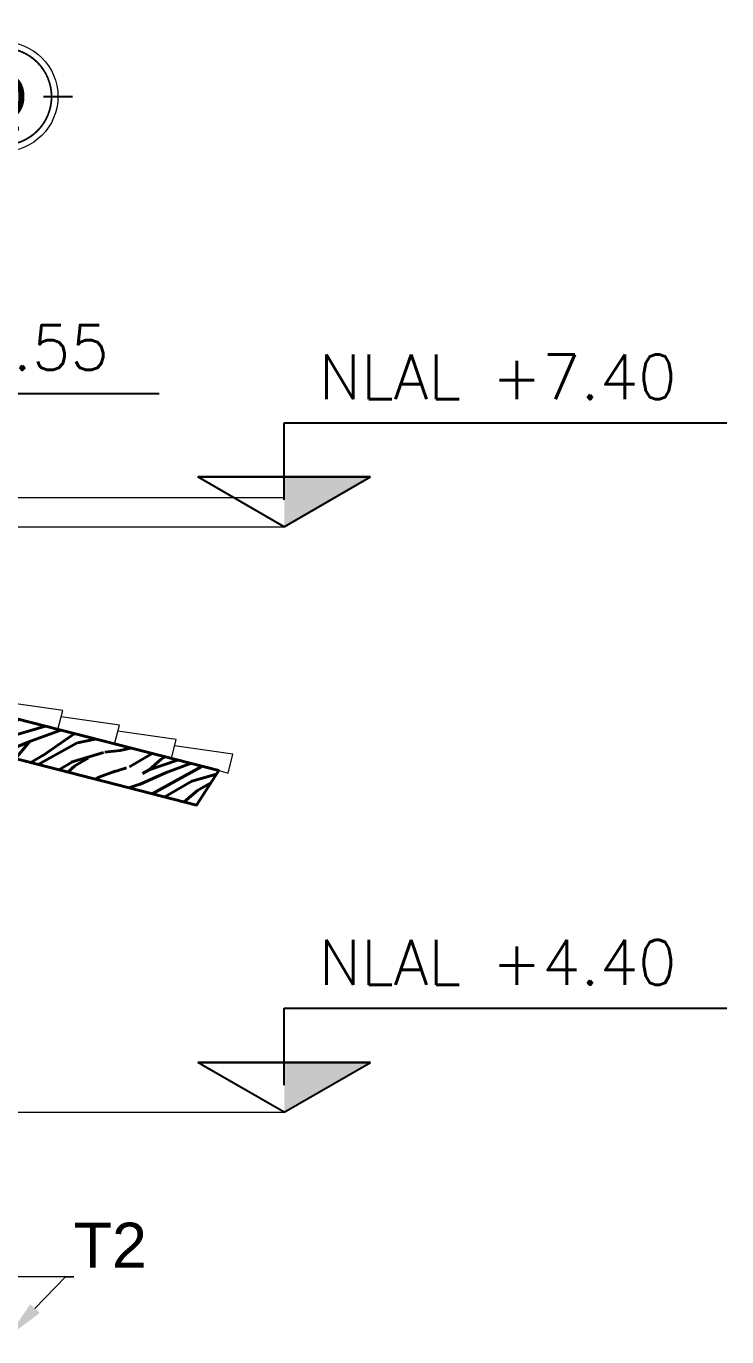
# Model space of a CAD drawing. Header units: metres. Extents: x 14 to 161, y 5 to 309.
# Drawn here: x 130.49 to 134.08, y 77.27 to 83.99 of the extents above; entities that cross this region are included whole.
import ezdxf
from ezdxf import colors
from ezdxf.entities.mleader import LeaderData, LeaderLine
from ezdxf.enums import TextEntityAlignment as Align
from ezdxf.math import Vec2, Vec3

# ---------------------------------------------------------------- set-up
doc = ezdxf.new("R2010")
doc.units = ezdxf.units.M
doc.linetypes.add('ACAD_ISO04W100', pattern=[30, 24, -3, 0, -3])
doc.linetypes.add('CENTRO2', pattern=[0.8999999999999999, 0.6, -0.1, 0.1, -0.1])
for name, color, linetype, lineweight in [('A-Acabados arquitectonicos', 254, 'Continuous', 20), ('E-Burbuja eje', 5, 'Continuous', 15), ('E-Ejes', 1, 'CENTRO2', 9), ('E-Textos', 3, 'Continuous', 15), ('E-Viga de Madera1', 3, 'ACAD_ISO04W100', 40)]:
    doc.layers.add(name, color=color, linetype=linetype, lineweight=lineweight)
doc.layers.add('E-Cotas', color=2, linetype='Continuous')
doc.styles.add('ARIAL', font='arial.ttf')
doc.styles.add('ASHADE', font='simplex.shx')
doc.styles.add('General', font='arial.ttf', dxfattribs={"height": 2.3})

# ---------------------------------------------------------------- blocks, each defined once
blk = doc.blocks.new('k-burb-colmn')
at = {"const_width": 0.00024}
for points in [[(0, 0.0054999999999996), (0, 0.0095)], [(0, 0.0054999999999996), (0, 0.0095)], [(-0.0054999999999994, -2e-16), (-0.0094999999999997, -2e-16)], [(-0.0054999999999994, -2e-16), (-0.0094999999999997, -2e-16)], [(0.0054999999999995, -2e-16), (0.0094999999999997, -2e-16)], [(0.0054999999999995, -2e-16), (0.0094999999999997, -2e-16)], [(0, -0.0054999999999996), (0, -0.0094999999999998)], [(0, -0.0054999999999996), (0, -0.0094999999999998)]]:
    blk.add_lwpolyline(points, dxfattribs=at)
blk.add_lwpolyline([(-0.0066250000000001, 0, 1), (0.0066250000000002, 0, 1)], format="xyb", close=True, dxfattribs=at)
blk.add_lwpolyline([(-0.0066250000000001, 0, 1), (0.0066250000000002, 0, 1)], format="xyb", close=True, dxfattribs=at)
at = {"linetype": 'Continuous'}
blk.add_circle((0, 0), 0.0075, dxfattribs=at)
blk.add_circle((0, 0), 0.0075, dxfattribs=at)
at = {"color": 2, "style": 'ARIAL'}
blk.add_attdef('NUM', text='', height=0.023, dxfattribs=at).set_placement((0.001240419271051646, 7.585550968140786e-05), align=Align.MIDDLE_CENTER)
blk = doc.blocks.new('*U960')
at = {"layer": 'E-Cotas', "color": 2}
for p, q in [((-3.830894712564259e-08, 5.328313049120647), (22.661444722801, 5.328313286776898)), ((3.059236173055247e-09, 1.383696414721948), (-3.830894712564259e-08, 5.328313049120647)), ((4.417412672328866, 2.550394453060366), (-4.417412699994528, 2.550394360407338)), ((-4.417412699994528, 2.550394360407338), (4.417412672328866, 2.550394453060366)), ((1.7570407253616e-08, 2.054315786225404e-09), (-4.417412699994528, 2.550394360407338)), ((-1.036926988717823e-08, -7.258910252939779e-09), (-4.196640596182626, 2.422931515564319)), ((1.7570407253616e-08, 2.054315786225404e-09), (4.417412672328866, 2.550394453060366)), ((1.7570407253616e-08, 2.054315786225404e-09), (4.417412672328866, 2.550394453060366))]:
    blk.add_line(p, q, dxfattribs=at)
blk.add_solid([(4.417412672328866, 2.550394453060366), (-9.17621808297751e-09, 2.550394406733853), (4.417412672328866, 2.550394453060366), (1.7570407253616e-08, 2.054315786225404e-09)], dxfattribs=at)
at = {"layer": 'E-Textos', "color": 3, "ltscale": 0.5, "style": 'ASHADE'}
blk.add_attdef('NLAL', (1.762414649488218, 6.532094913496568, -0.2012455378280725), '', height=2.3, rotation=6.008751896047215e-07, dxfattribs=at)

msp = doc.modelspace()

# ---------------------------------------------------------------- hatches: boundary and pattern name
at = {"layer": 'E-Viga de Madera1', "ltscale": 100}
h = msp.add_hatch(dxfattribs=at)
h.set_pattern_fill('WOOD_01', color=3, scale=0.8, angle=-149.8903648187349, pattern_type=2)
h.set_pattern_definition([(210.1096351812651, (131.8753792753852, 91.78817486450939), (0.4013249750458563, -0.6920536571714964), [0.16, -0.6400000000000001]), (219.0822351812651, (131.6517432522887, 92.15787058963154), (-3.75099794122626, -3.10000187601758), [0.1538832, -15.2344232]), (215.8201351812652, (131.6827432873632, 92.12036061995173), (-5.827163876082596, -4.303968472530025), [0.1607984, -7.879100799999999]), (194.6875351812651, (131.803140779877, 91.91274452280027), (-8.816559740206214, -2.338422323349947), [0.2406655999999998, -23.82590159999997]), (203.7695351812651, (131.9217369484987, 91.67634031643277), (-0.6920530559818128, -0.4013265157417761), [0.1448863999999992, -7.099420799999975]), (195.1782351812651, (131.6722201030075, 92.05877115176916), (-3.169538943504782, -0.9132473680996779), [0.1241935999999995, -12.29514559999994]), (198.7997351812651, (132.147207368544, 91.7978437718757), (-0.6920537101547825, -0.4013253485538639), [0.3263375999999984, -3.752877599999987]), (215.8201351812652, (131.6156240045345, 92.22015541877698), (-5.827163876082596, -4.303968472530025), [0.08039919999999999, -7.959499999999999]), (210.1096351812651, (131.7911010306255, 91.93350613251539), (0.4013249750458563, -0.6920536571714964), [0.08000000000000002, -0.7200000000000001]), (210.1096351812651, (131.9776707590653, 91.93072468866399), (0.4013249750458563, -0.6920536571714964), [0.24, -0.5599999999999999]), (221.4195351812652, (131.8994587738879, 91.74665164507908), (-2.366890524588555, -2.297351691318705), [0.081584, -3.9976312]), (212.8359351812651, (131.8201738988381, 92.04284399573713), (-13.43974997070707, -8.718550520522387), [0.1681904, -16.6508464]), (202.5150351812651, (131.7735314667282, 92.0435393567), (-5.937751599188023, -2.518550457522909), [0.1210616, -11.9851336]), (210.1096351812651, (131.6556306590693, 92.32658599517745), (0.4013249750458563, -0.6920536571714964), [0.16, -0.6400000000000001]), (208.9405351812651, (131.7047697760342, 92.40132117554063), (-0.6920534757586863, -0.4013255800936709), [0.3920816, -38.81608]), (210.1096351812651, (132.0057635073185, 91.88228093266198), (0.4013249750458563, -0.6920536571714964), [0.08000000000000002, -0.7200000000000001]), (210.1096351812651, (131.9686641396051, 91.78678414258368), (0.4013249750458563, -0.6920536571714964), [0.08000000000000002, -0.7200000000000001]), (210.1096351812651, (132.3162075330865, 91.9050955522089), (0.4013249750458563, -0.6920536571714964), [0.12, -0.68]), (200.6473351812651, (132.1494192944025, 91.76213512608797), (-0.6920535550559441, -0.4013252742777478), [0.2433104, -4.622899199999999]), (210.1096351812651, (132.3708764646972, 91.89055911810259), (0.4013249750458563, -0.6920536571714964), [0.16, -0.6400000000000001]), (210.1096351812651, (132.0858098894449, 92.55755315681202), (0.4013249750458563, -0.6920536571714964), [0.08800000000000001, -0.7120000000000001]), (210.1096351812651, (131.7529287730397, 92.31827473668005), (0.4013249750458563, -0.6920536571714964), [0.08000000000000002, -0.7200000000000001]), (210.1096351812651, (132.1179158874485, 92.50218886423828), (0.4013249750458563, -0.6920536571714964), [0.168, -0.6320000000000001]), (215.5499351812651, (131.7890480207939, 92.25598990753463), (-6.519213483333457, -4.705299677645137), [0.16876, -16.7072576]), (210.1096351812651, (131.8142334822258, 92.19661236521043), (0.4013249750458563, -0.6920536571714964), [0.152, -0.6480000000000001]), (210.1096351812651, (132.1821278834558, 92.39146027909084), (0.4013249750458563, -0.6920536571714964), [0.08800000000000001, -0.7120000000000001]), (208.9405351812651, (132.1632934406027, 92.23257269693791), (-0.6920534757586863, -0.4013255800936709), [0.3920816, -38.81608]), (210.1096351812651, (132.1371278592114, 92.13416862003837), (0.4013249750458563, -0.6920536571714964), [0.08000000000000002, -0.7200000000000001]), (210.1096351812651, (132.2183729741799, 92.15353950782779), (0.4013249750458563, -0.6920536571714964), [0.08000000000000002, -0.7200000000000001]), (210.1096351812651, (131.9415515113112, 91.99300951780943), (0.4013249750458563, -0.6920536571714964), [0.16, -0.6400000000000001]), (210.1096351812651, (132.0879887422465, 92.05943343967519), (0.4013249750458563, -0.6920536571714964), [0.08000000000000002, -0.7200000000000001]), (210.1096351812651, (132.2745584706863, 92.05665199582378), (0.4013249750458563, -0.6920536571714964), [0.16, -0.6400000000000001]), (229.7634351812651, (131.9191474937306, 92.23895678857339), (-6.007292680493557, -7.182785700774421), [0.1189287999999996, -11.77392479999995]), (221.4195351812652, (132.1491676084626, 92.11340701032317), (-2.366890524588555, -2.297351691318705), [0.081584, -3.9976312]), (221.4195351812652, (131.8522798968419, 91.98747970316344), (-2.366890524588555, -2.297351691318705), [0.081584, -3.9976312]), (215.8201351812652, (132.2123994845106, 91.844896805952), (-5.827163876082596, -4.303968472530025), [0.08039919999999999, -7.959499999999999]), (199.8048351812651, (132.4550288664869, 91.92086379221419), (-4.553644773776005, -1.715899854066103), [0.08944239999999999, -8.854828]), (198.7997351812651, (132.0096839871561, 92.51340740955699), (-0.6920537101547825, -0.4013253485538639), [0.0815839999999996, -3.997631199999987]), (300.1096351812651, (131.932452121938, 92.4871159851958), (0.6920536571714964, 0.4013249750458562), [0, -0.8]), (196.7172351812651, (132.3025253759696, 92.18384418193938), (-13.37020000061453, -4.054331122190043), [0.172696, -17.0969232]), (221.4195351812652, (131.9365581416015, 91.84214843515743), (-2.366890524588555, -2.297351691318705), [0.081584, -3.9976312]), (220.4144351812651, (131.6837234073225, 92.27814223917545), (-3.058944751622382, -2.698675709803808), [0.0894424, -8.854828000000001]), (198.7997351812651, (132.0679224934942, 92.09403612253375), (-0.6920537101547825, -0.4013253485538639), [0.0815839999999996, -3.997631199999987]), (198.7997351812651, (132.0187833765293, 92.01930094217059), (-0.6920537101547825, -0.4013253485538639), [0.0815839999999996, -3.997631199999987]), (191.6747351812651, (132.2623928784649, 92.25304954765652), (-0.6920530438081016, -0.4013256998233002), [0.1011927999999999, -2.428628799999996]), (196.0734351812651, (132.3227174676919, 91.97360555696321), (-0.6920528851752464, -0.4013256775425875), [0.3298487999999984, -2.968635199999988]), (193.4104351812651, (132.2123994845106, 91.844896805952), (-5.647023005510026, -1.425171831747753), [0.2505671999999984, -8.101675999999948]), (210.1096351812651, (132.232465733263, 91.81029412309346), (0.4013249750458563, -0.6920536571714964), [0.096, -0.7040000000000001]), (196.0734351812651, (131.9725846194424, 92.41791061947862), (-0.6920528851752464, -0.4013256775425875), [0.3298487999999984, -2.968635199999988]), (196.0734351812651, (132.0698827334128, 92.40959936098122), (-0.6920528851752464, -0.4013256775425875), [0.3298487999999984, -2.968635199999988]), (196.0734351812651, (132.106001981167, 92.34731453183579), (-0.6920528851752464, -0.4013256775425875), [0.3298487999999984, -2.968635199999988]), (199.8048351812651, (132.3587108724761, 92.08695666993538), (-4.553644773776005, -1.715899854066103), [0.08944239999999999, -8.854828]), (196.0734351812651, (132.1361477392518, 91.97638700081458), (-0.6920528851752464, -0.4013256775425875), [0.1649239999999992, -3.133559999999987]), (199.8048351812651, (132.2302868804614, 92.30841384023026), (-4.553644773776005, -1.715899854066103), [0.08944239999999999, -8.854828]), (207.7237351812651, (131.842326230479, 92.14816860920843), (-0.6920531275587265, -0.4013258020862661), [0.1921663999999998, -19.02449199999997]), (199.8048351812651, (131.9906906282761, 92.06774469817259), (-4.553644773776005, -1.715899854066103), [0.08944239999999999, -8.854828]), (222.6384351812651, (131.9065382264863, 92.03744002406098), (-2.366890264199184, -2.29735326752534), [0.07375599999999961, -7.301879199999976]), (199.6722351812651, (132.210220631709, 92.34301652308883), (-8.415234077220244, -3.030477426797056), [0.3091151999999984, -30.6023639999999]), (201.9795351812651, (131.9191474937306, 92.23895678857339), (-0.6920533811220859, -0.4013245913925146), [0.1131367999999996, -5.543716799999975]), (214.8732351812651, (132.1461344786716, 92.27810916611867), (-7.211268650563795, -5.106622445194705), [0.1926656, -9.440609599999998]), (210.1096351812651, (131.9880681004513, 92.16795009896421), (0.4013249750458563, -0.6920536571714964), [0.248, -0.5519999999999999]), (194.8545351812651, (132.4108831192319, 91.99698969450307), (-3.169538730871569, -0.9132472891379664), [0.0912144, -9.0301888]), (200.6473351812651, (131.932452121938, 92.4871159851958), (-0.6920535550559441, -0.4013252742777478), [0.2433104, -4.622899199999999]), (190.1265351812651, (132.1620616347035, 92.4260629619494), (-2.4774855926582, -0.5119216875216798), [0.0936376, -9.270121600000001]), (210.1096351812651, (131.8382799076717, 91.6926780744311), (0.4013249750458563, -0.6920536571714964), [0.04000000000000001, -0.76]), (210.1096351812651, (131.6616969186515, 91.99718168358653), (0.4013249750458563, -0.6920536571714964), [0.08000000000000002, -0.7200000000000001]), (221.4195351812652, (131.5172199276351, 92.2463210001683), (-2.366890524588555, -2.297351691318705), [0.081584, -3.9976312]), (210.1096351812651, (131.5504318885679, 92.17310238470068), (0.4013249750458563, -0.6920536571714964), [0.144, -0.656]), (193.4104351812651, (131.7700546619139, 91.81032719615023), (-5.647023005510026, -1.425171831747753), [0.0835223999999996, -8.268720799999949]), (198.1303351812651, (131.6788558805825, 91.9516452144058), (-14.75475965505833, -4.856200068314552), [0.1472055999999998, -26.84051519999997]), (300.1096351812651, (131.5172199276351, 92.2463210001683), (0.6920536571714964, 0.4013249750458562), [0, -0.8]), (210.1096351812651, (131.4560410614187, 92.19234742952027), (0.4013249750458563, -0.6920536571714964), [0.072, -0.7280000000000001]), (210.1096351812651, (131.5322928066775, 92.06085723465769), (0.4013249750458563, -0.6920536571714964), [0.072, -0.7280000000000001]), (210.1096351812651, (131.5523590554299, 92.02625455179913), (0.4013249750458563, -0.6920536571714964), [0.072, -0.7280000000000001]), (186.1472351812651, (131.6888095469454, 91.79095630836082), (-6.048345187321964, -0.7331231025435567), [0.07879119999999999, -7.800289599999997]), (198.6259351812652, (131.736968543951, 91.70790986950024), (-3.861655643977137, -1.314463617581803), [0.07347039999999999, -52.17242]), (191.6747351812651, (131.5924915529343, 91.95704918608195), (-0.6920530438081016, -0.4013256998233002), [0.07589439999999988, -2.453926399999996]), (197.5808351812651, (131.7891407907069, 91.61794289406794), (-3.861593323335627, -1.314571621360191), [0.07375599999999999, -7.3018792])])
h.paths.add_polyline_path([(128.658141462288, 80.69386693705235), (128.713220876195, 80.67969713129311), (128.6680662587292, 80.70417673902571), (128.5711700124624, 80.71624133182549), (128.6167393399039, 80.70451810398733), (126.5963769425708, 81.22427931244557), (126.5963769196695, 81.42427931862895), (131.4755597998013, 80.17476845057652), (131.36220027566, 79.99821704848002)])

# ---------------------------------------------------------------- linework, layer by layer
at = {"layer": 'A-Acabados arquitectonicos', "ltscale": 100}
for points in [[(130.6521331073649, 80.38564367916581), (130.6769419588019, 80.48251741601065), (130.3782839800443, 80.52556195443887)], [(130.9427543179005, 80.31121712485256), (130.9675631693375, 80.40809086169742), (130.6689051905799, 80.45113540012562)], [(131.2333755284363, 80.23679057054025), (131.2581843798733, 80.33366430738509), (130.9595264011158, 80.37670884581331)], [(131.5239967389722, 80.16236401622703), (131.5488055904092, 80.25923775307277), (131.2501476116512, 80.30228229150052)], [(131.4755597998013, 80.17476845057652), (131.5239967366921, 80.16236400732345)]]:
    msp.add_lwpolyline(points, dxfattribs=at)
at = {"layer": 'E-Ejes', "ltscale": 20}
msp.add_line((123.4463769425709, 78.42430136407455), (131.8113307807557, 78.42430136407455), dxfattribs=at)
for points in [[(125.9963769425709, 81.57430136407312), (131.8113307807557, 81.57430136407312)], [(126.5963769425708, 81.42430136407457), (131.8113307807557, 81.42430136407368)]]:
    msp.add_lwpolyline(points, dxfattribs=at)
at = {"layer": 'E-Viga de Madera1', "color": 3, "linetype": 'Continuous', "ltscale": 0.5}
msp.add_lwpolyline([(126.5963769425708, 81.22427931244557), (126.5963769425708, 81.42427931244558), (131.4755597998013, 80.17476845057652), (131.36220027566, 79.99821704848002), (126.5963769425708, 81.22427931244557)], dxfattribs=at)

# ---------------------------------------------------------------- block references
at = {"layer": 'E-Burbuja eje', "linetype": 'ByBlock'}
ref = msp.add_blockref('k-burb-colmn', (130.3713769425706, 83.62803936999995), dxfattribs=dict(at, xscale=37.49999999999999, yscale=37.49999999999999, zscale=37.49999999999999))
ref.add_attrib('NUM', 'Q', dxfattribs={"layer": '0', "color": 2, "height": 0.23, "style": 'ARIAL'}).set_placement((130.3713769425706, 83.62803936999995), align=Align.MIDDLE_CENTER)
at = {"layer": 'E-Cotas', "ltscale": 0.5, "xscale": 0.1, "yscale": 0.1, "zscale": 0.1}
for p, values in [((128.9038538595505, 81.57430136407312), {'NLAL': 'NLAL +7.55'}), ((131.8113307807557, 81.42430136407368), {'NLAL': 'NLAL +7.40'}), ((131.8113307807557, 78.42430136407455), {'NLAL': 'NLAL +4.40'})]:
    msp.add_blockref('*U960', p, dxfattribs=at).add_auto_attribs(values)

# ---------------------------------------------------------------- leaders
at = {"layer": 'E-Cotas', "ltscale": 0.5}
ml = msp.add_multileader_mtext('Standard', dxfattribs=at)
ml.set_content('T2', color=3, style='General')
ml.set_leader_properties(color=2, linetype='Continuous', lineweight=15)
ml.build(insert=Vec2(0, 0))
ml.multileader.update_dxf_attribs({"text_left_attachment_type": 5, "text_right_attachment_type": 5, "dogleg_length": 3, "arrow_head_size": 0.2, "scale": 0.1})
ctx = ml.context
ctx.base_point, ctx.scale, ctx.char_height, ctx.arrow_head_size, ctx.landing_gap_size, ctx.plane_origin = Vec3(130.7331050878653, 77.5819725081769), 0.1, 0.23, 0.2, 0, Vec3(130.3967755573215, 77.27430136407453)
ctx.left_attachment, ctx.right_attachment = 5, 5
notes = []
notes.append((ctx, [(0, (1, 1, 0), (130.691296947554, 77.5819725081769), (1, 0), 0.04180814031133484, [(0, [(130.3963769425708, 77.27430136407452)], 0, [])])]))
ctx.mtext.insert, ctx.mtext.flow_direction = Vec3(130.7331050878653, 77.85891384514825), 5
for ctx, leaders in notes:
    for number, flags, end, landing, length, lines in leaders:
        leader = LeaderData()
        leader.index, (leader.has_last_leader_line, leader.has_dogleg_vector, leader.attachment_direction) = number, flags
        leader.last_leader_point, leader.dogleg_vector, leader.dogleg_length = Vec3(end), Vec3(landing), length
        for number, points, colour, breaks in lines:
            line = LeaderLine()
            line.index, line.vertices, line.color, line.breaks = number, Vec3.list(points), colors.encode_raw_color(colour), breaks
            leader.lines.append(line)
        ctx.leaders.append(leader)

doc.saveas('drawing.dxf')
